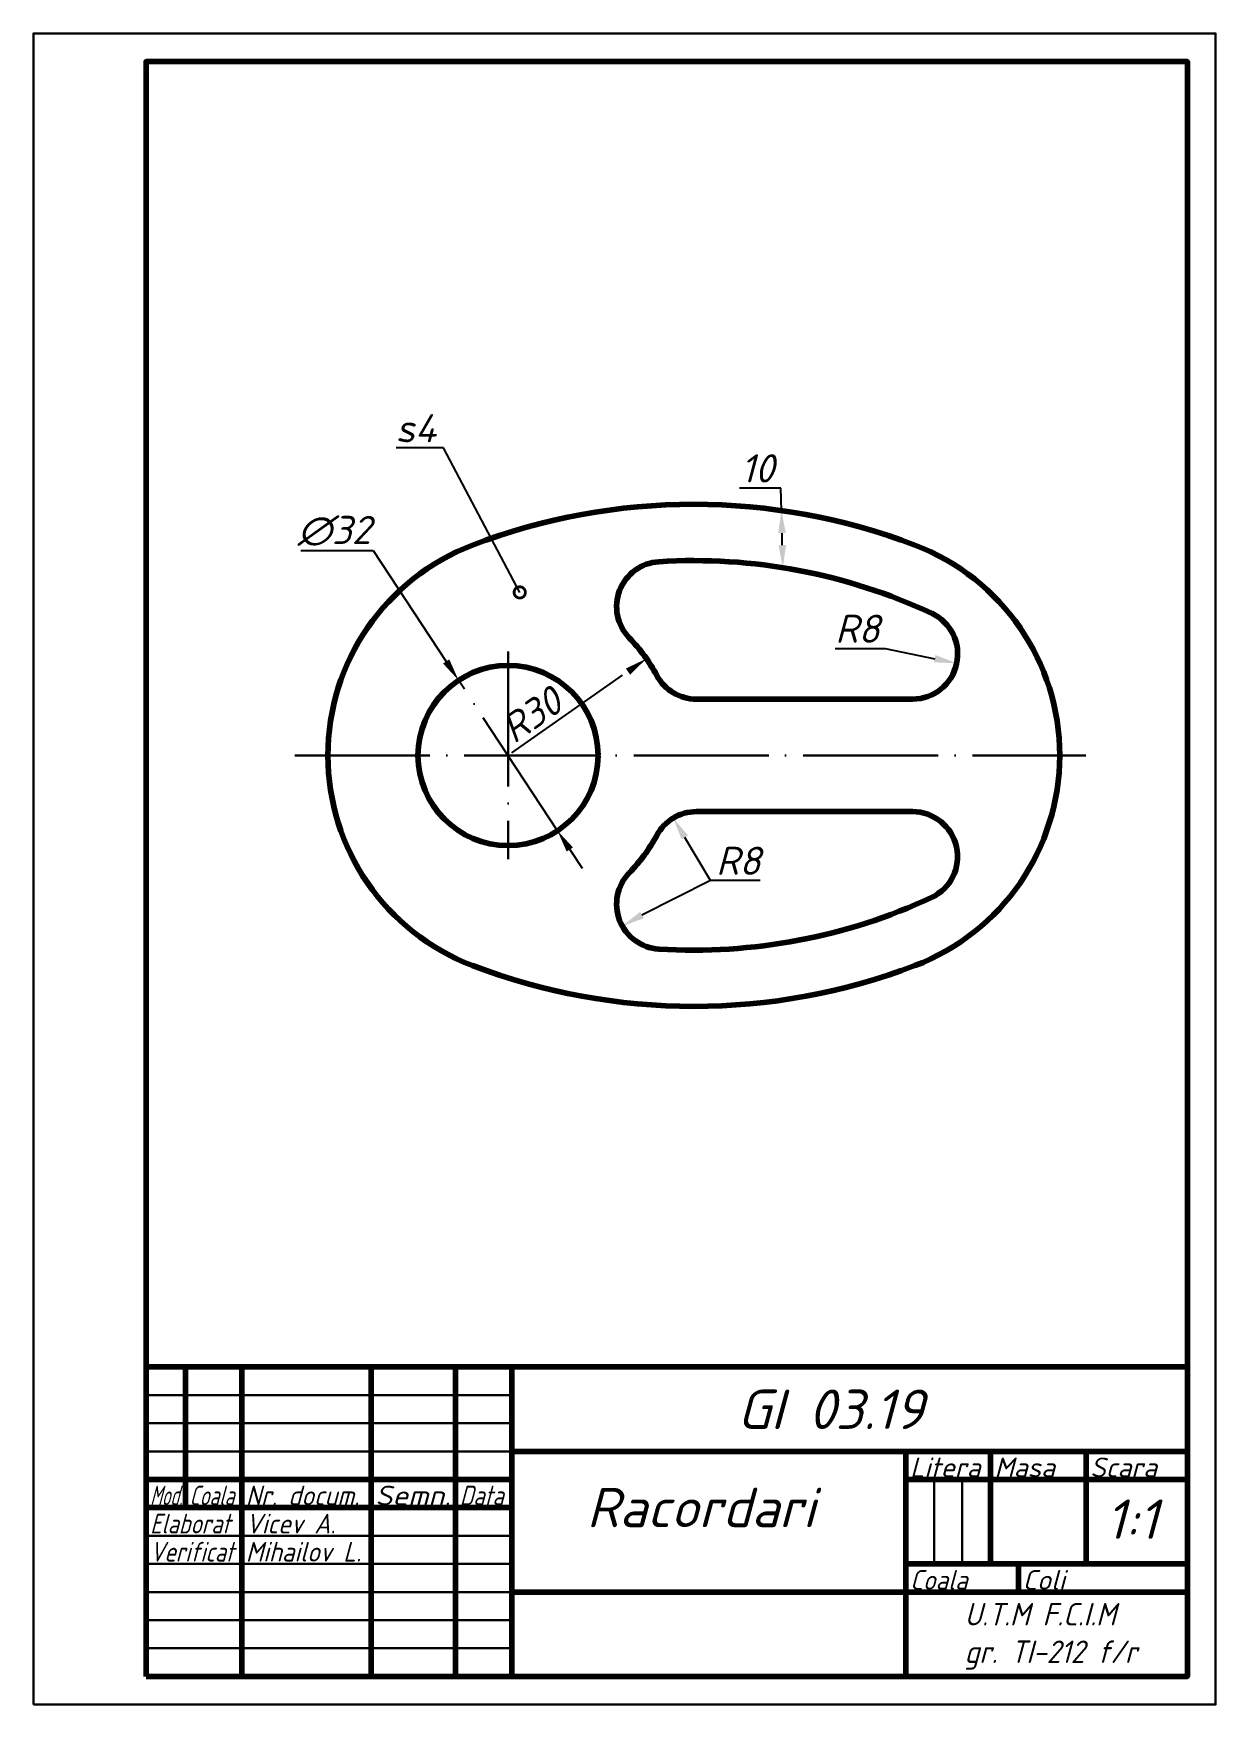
# Model space of a CAD drawing. Header units: inches. Extents: x 0 to 210, y 0 to 297.
import ezdxf
from ezdxf import colors
from ezdxf.entities.mleader import LeaderData, LeaderLine
from ezdxf.enums import TextEntityAlignment as Align
from ezdxf.math import Vec2, Vec3

# ---------------------------------------------------------------- set-up
doc = ezdxf.new("R2010")
doc.units = ezdxf.units.IN
doc.header["$MEASUREMENT"] = 0
doc.linetypes.add('ACAD_ISO04W100', pattern=[30, 24, -3, 0, -3])
for name, color, linetype, lineweight in [('axe', 130, 'ACAD_ISO04W100', 30), ('contur', 10, 'Continuous', 80), ('cote', 170, 'Continuous', 30), ('subtire', 70, 'Continuous', 30)]:
    doc.layers.add(name, color=color, linetype=linetype, lineweight=lineweight)
doc.layers.add('text', color=7, linetype='Continuous')
doc.styles.get("Standard").update_dxf_attribs({"font": 'isocpeur.ttf', "oblique": 15})
doc.dimstyles.get("Standard").update_dxf_attribs({"dimtxt": 5, "dimasz": 4, "dimexe": 2, "dimexo": 0, "dimgap": 1, "dimtad": 1, "dimtoh": 1, "dimdec": 0, "dimrnd": 0.0005, "dimtxsty": 'Standard', "dimcen": 2.5, "dimadec": 0, "dimazin": 0, "dimtfac": 1, "dimtdec": 0, "dimtmove": 0, "dimatfit": 3, "dimldrblk": 'DOTSMALL', "dimfxl": 1, "dimtolj": 1, "dimtzin": 0, "dimlwd": 25, "dimlwe": 25, "dimarcsym": 0})

# ---------------------------------------------------------------- blocks, each defined once
blk = doc.blocks.new('_DotSmall')
at = {"color": 0, "linetype": 'ByBlock', "const_width": 0.5}
blk.add_lwpolyline([(-0.0625, 0, 1), (0.0625, 0, 1)], format="xyb", close=True, dxfattribs=at)
blk = doc.blocks.new('*D11')
at = {"layer": 'axe', "color": 0, "lineweight": 25, "transparency": 16777216}
for p, q in [((47.53, 205.09), (60.37, 205.09)), ((60.37, 205.09), (73.32, 185.39)), ((93.09, 155.3), (75.52, 182.05)), ((95.29, 151.96), (97.49, 148.62))]:
    blk.add_line(p, q, dxfattribs=at)
at = {"layer": 'axe', "color": 0, "transparency": 16777216}
for points in [[(73.88, 185.75), (72.76, 185.02), (75.52, 182.05)], [(95.85, 152.33), (94.73, 151.6), (93.09, 155.3)]]:
    blk.add_solid(points, dxfattribs=at)
at = {"layer": 'Defpoints', "color": 0, "transparency": 16777216}
for p in [(75.52, 182.05), (93.09, 155.3)]:
    blk.add_point(p, dxfattribs=at)
at = {"layer": 'axe', "color": 0, "transparency": 16777216, "insert": (53.45, 208.59), "char_height": 5, "attachment_point": 5}
blk.add_mtext('\\A1;∅32', dxfattribs=at)
blk = doc.blocks.new('*D15')
at = {"layer": 'axe', "color": 0, "lineweight": 25, "transparency": 16777216}
blk.add_line((84.99, 169.17), (105.62, 183.59), dxfattribs=at)
at = {"layer": 'axe', "color": 0, "transparency": 16777216}
blk.add_solid([(105.24, 184.13), (106, 183.04), (108.9, 185.88)], dxfattribs=at)
at = {"layer": 'Defpoints', "color": 0, "transparency": 16777216}
for p in [(108.9, 185.88), (84.31, 168.69)]:
    blk.add_point(p, dxfattribs=at)
at = {"layer": 'axe', "color": 0, "transparency": 16777216, "insert": (88.46, 175.86), "char_height": 5, "attachment_point": 5, "rotation": 34.9436}
blk.add_mtext('\\A1;R30', dxfattribs=at)
blk = doc.blocks.new('*D18')
at = {"layer": 'axe', "color": 0, "lineweight": 25, "transparency": 16777216}
for p, q in [((132.78, 216.2), (125.44, 216.2)), ((132.88, 212.2), (132.78, 216.2)), ((133.03, 206.05), (132.98, 208.2))]:
    blk.add_line(p, q, dxfattribs=at)
at = {"layer": 'axe', "color": 0, "transparency": 16777216}
for points in [[(133.65, 208.22), (132.31, 208.19), (132.88, 212.2)], [(133.7, 206.07), (132.37, 206.03), (133.13, 202.05)]]:
    blk.add_solid(points, dxfattribs=at)
at = {"layer": 'Defpoints', "color": 0, "transparency": 16777216}
for p in [(132.88, 212.2), (132.88, 212.2), (133.13, 202.05)]:
    blk.add_point(p, dxfattribs=at)
at = {"layer": 'axe', "color": 0, "transparency": 16777216, "insert": (128.61, 219.7), "char_height": 5, "attachment_point": 5}
blk.add_mtext('\\A1;10', dxfattribs=at)
blk = doc.blocks.new('*D22')
at = {"layer": 'axe', "color": 0, "lineweight": 25, "transparency": 16777216}
for p, q in [((142.45, 187.7), (151.29, 187.7)), ((151.29, 187.7), (160.1, 185.88))]:
    blk.add_line(p, q, dxfattribs=at)
at = {"layer": 'axe', "color": 0, "transparency": 16777216}
blk.add_solid([(160.24, 186.53), (159.97, 185.23), (164.02, 185.07)], dxfattribs=at)
at = {"layer": 'Defpoints', "color": 0, "transparency": 16777216}
for p in [(156.19, 186.69), (164.02, 185.07)]:
    blk.add_point(p, dxfattribs=at)
at = {"layer": 'axe', "color": 0, "transparency": 16777216, "insert": (146.37, 191.2), "char_height": 5, "attachment_point": 5}
blk.add_mtext('\\A1;R8', dxfattribs=at)
blk = doc.blocks.new('*D25')
at = {"layer": 'axe', "color": 0, "lineweight": 25, "transparency": 16777216}
for p, q in [((120.29, 146.46), (115.71, 154.12)), ((129.13, 146.46), (120.29, 146.46))]:
    blk.add_line(p, q, dxfattribs=at)
at = {"layer": 'axe', "color": 0, "transparency": 16777216}
blk.add_solid([(116.29, 154.46), (115.14, 153.78), (113.66, 157.55)], dxfattribs=at)
at = {"layer": 'Defpoints', "color": 0, "transparency": 16777216}
for p in [(113.66, 157.55), (117.77, 150.69)]:
    blk.add_point(p, dxfattribs=at)
at = {"layer": 'axe', "color": 0, "transparency": 16777216, "insert": (125.21, 149.96), "char_height": 5, "attachment_point": 5}
blk.add_mtext('\\A1;R8', dxfattribs=at)

msp = doc.modelspace()

# ---------------------------------------------------------------- linework, layer by layer
at = {"layer": 'axe'}
for p, q in [((84.31, 187.15), (84.31, 150.24)), ((46.43, 168.67), (186.96, 168.69))]:
    msp.add_line(p, q, dxfattribs=at)
at = {"layer": 'axe', "lineweight": 25}
msp.add_line((120.29, 146.46), (108.1, 140.31), dxfattribs=at)
at = {"layer": 'axe'}
msp.add_solid([(107.78, 140.89), (108.43, 139.73), (104.61, 138.37)], dxfattribs=at)
at = {"layer": 'contur'}
for p, q in [((117.78, 178.69), (156.19, 178.69)), ((117.77, 158.69), (156.17, 158.69)), ((20, 60), (27, 60)), ((27, 60), (27, 35)), ((27, 60), (37, 60)), ((37, 60), (37, 5)), ((60, 60), (60, 5)), ((75, 60), (75, 5)), ((85, 60), (85, 5)), ((85, 60), (85, 45)), ((85, 45), (205, 45)), ((155, 5), (155, 45)), ((155, 45), (170, 45)), ((155, 45), (155, 40)), ((170, 45), (170, 25)), ((187, 25), (187, 45)), ((205, 45), (205, 20)), ((20, 40), (85, 40)), ((155, 40), (205, 40)), ((20, 35), (85, 35)), ((155, 25), (205, 25)), ((170, 25), (175, 25)), ((175, 25), (175, 20)), ((205, 20), (85, 20)), ((205, 5), (155, 5))]:
    msp.add_line(p, q, dxfattribs=at)
for points in [[(20, 5), (205, 5), (205, 292), (20, 292)], [(20, 5), (205, 5), (205, 60), (20, 60)]]:
    msp.add_lwpolyline(points, close=True, dxfattribs=at)
msp.add_circle((84.31, 168.67), 16, dxfattribs=at)
for centre, radius, start, end in [((117.3, 103.31), 110, 69.0744, 110.9241), ((92.31, 168.69), 40, 110.9241, 249.0744), ((142.31, 168.69), 40, 290.9241, 69.0744), ((111.6, 195.13), 8, 93.5552, 224.0883), ((117.3, 103.31), 100, 64.9988, 93.5552), ((156.19, 186.69), 8, 270.0081, 64.9988), ((84.31, 168.69), 30, 28.257, 44.0883), ((117.78, 186.69), 8, 208.257, 270.0081), ((117.77, 150.69), 8, 90.0081, 151.7096), ((156.17, 150.69), 8, 294.9894, 90.0081), ((84.31, 168.69), 30, 315.9106, 331.7096), ((111.6, 142.26), 8, 135.9106, 266.4434), ((117.31, 234.08), 100, 266.4434, 294.9894), ((117.31, 234.08), 110, 249.0744, 290.9241)]:
    msp.add_arc(centre, radius, start, end, dxfattribs=at)
at = {"layer": 'subtire'}
for p, q in [((20, 55), (85, 55)), ((20, 50), (85, 50)), ((20, 50), (85, 50)), ((20, 45), (85, 45)), ((160, 40), (160, 25)), ((165, 25), (165, 40)), ((20, 30), (85, 30)), ((20, 25), (85, 25)), ((20, 20), (85, 20)), ((20, 15), (85, 15)), ((20, 10), (85, 10))]:
    msp.add_line(p, q, dxfattribs=at)
msp.add_lwpolyline([(0, 0), (210, 0), (210, 297), (0, 297)], close=True, dxfattribs=at)

# ---------------------------------------------------------------- texts
at = {"layer": 'text', "oblique": 15}
for s, p in [('GI 03.19', (141.58, 48.98)), ('Racordari', (118.58, 31.52))]:
    msp.add_text(s, height=7, dxfattribs=at).set_placement(p, align=Align.CENTER)
at = {"layer": 'text', "attachment_point": 1}
for s, width, gutter_width, heights, insert, char_height in [('Litera', 7, 1, [0], (155.73, 43.91), 3.5), ('{\\W1;Masa}', 15.8584, 1, [0], (170.73, 43.91), 3.5), ('{\\W1;Scara}', 16.8174, 1, [0], (187.73, 43.91), 3.5), ('{\\W0.6;Mod.}', 7, 1, [0], (20.73, 38.91), 3.5), ('{\\W0.7;Coala}', 7, 1, [0], (27.73, 38.91), 3.5), ('{\\W0.9;Nr. docum.}', 21.9529, 1, [0], (37.73, 38.91), 3.5), ('{\\W1.1;Semn.}', 13.9347, 1, [0], (60.73, 38.91), 3.5), ('{\\W0.8;Data}', 7, 1, [0], (75.73, 38.91), 3.5), ('1:1', 9.4935, 35, [2.69], (190.47, 36.45), 7), ('{\\W0.8;Elaborat}', 15.6499, 1, [0], (20.73, 33.91), 3.5), ('\\pxt1;{\\W0.9;Vicev A.}', 21.6846, 1, [0], (37.73, 33.91), 3.5), ('{\\W0.8;Verificat}', 7, 1, [0], (20.73, 28.91), 3.5), ('{\\W0.9;Mihailov L.}', 21.4269, 1, [0], (37.73, 28.91), 3.5), ('{\\W0.9;Coala}', 18.4636, 1, [0], (155.73, 23.91), 3.5), ('{\\W1;Coli}', 14.0626, 1, [0], (175.73, 23.91), 3.5), ('{\\W0.9;U.T.M F.C.I.M\\P\\pxtD,0;gr. TI-212 f/r}', 35.6052, 35, [0], (165.39, 18.06), 4)]:
    msp.add_mtext_dynamic_manual_height_columns(s, width=width, gutter_width=gutter_width, heights=heights, dxfattribs=dict(at, insert=insert, char_height=char_height))

# ---------------------------------------------------------------- dimensions: what is measured, and where the dimension line sits
at = {"layer": 'axe'}
dim = msp.add_linear_dim(base=(132.88, 212.2), p1=(133.13, 202.05), p2=(132.88, 212.2), angle=91.4088, dimstyle='Standard', override={"dimse1": 1, "dimse2": 1}, dxfattribs=at)
dim.commit()
dim.dimension.update_dxf_attribs({"geometry": '*D18', "text_midpoint": (128.61, 216.2), "dimtype": 161})
dim = msp.add_diameter_dim_2p(p1=(93.09, 155.3), p2=(75.52, 182.05), dimstyle='Standard', dxfattribs=at)
dim.commit()
dim.dimension.update_dxf_attribs({"geometry": '*D11', "text_midpoint": (53.45, 205.09), "dimtype": 163})
for center, mpoint, picture, middle in [((156.19, 186.69), (164.02, 185.07), '*D22', (151.29, 187.7)), ((84.31, 168.69), (108.9, 185.88), '*D15', (90.46, 173)), ((117.77, 150.69), (113.66, 157.55), '*D25', (125.21, 146.46))]:
    dim = msp.add_radius_dim(center=center, mpoint=mpoint, dimstyle='Standard', dxfattribs=at)
    dim.commit()
    dim.dimension.update_dxf_attribs({"geometry": picture, "text_midpoint": middle, "dimtype": 164})

# ---------------------------------------------------------------- leaders
at = {"layer": 'cote'}
ml = msp.add_multileader_mtext('Standard', dxfattribs=at)
ml.set_content('s4', color=256)
ml.set_leader_properties()
ml.set_arrow_properties(name='DOTSMALL')
ml.build(insert=Vec2(0, 0))
ml.multileader.update_dxf_attribs({"text_left_attachment_type": 5, "text_right_attachment_type": 5, "dogleg_length": 0.36})
ctx = ml.context
ctx.base_point, ctx.char_height, ctx.landing_gap_size, ctx.plane_origin = Vec3(62.67, 223.33), 5, 1, Vec3(86.39, 197.66)
ctx.left_attachment, ctx.right_attachment, ctx.text_align_type = 5, 5, 2
notes = []
notes.append((ctx, [(0, (1, 1, 0), (72.87, 223.33), (-1, 0), 0.36, [(0, [(86.39, 197.66)], 0, [])])]))
ctx.mtext.insert, ctx.mtext.alignment, ctx.mtext.flow_direction = Vec3(71.51, 229.33), 3, 5
for ctx, leaders in notes:
    for number, flags, end, landing, length, lines in leaders:
        leader = LeaderData()
        leader.index, (leader.has_last_leader_line, leader.has_dogleg_vector, leader.attachment_direction) = number, flags
        leader.last_leader_point, leader.dogleg_vector, leader.dogleg_length = Vec3(end), Vec3(landing), length
        for number, points, colour, breaks in lines:
            line = LeaderLine()
            line.index, line.vertices, line.color, line.breaks = number, Vec3.list(points), colors.encode_raw_color(colour), breaks
            leader.lines.append(line)
        ctx.leaders.append(leader)

doc.saveas('drawing.dxf')
